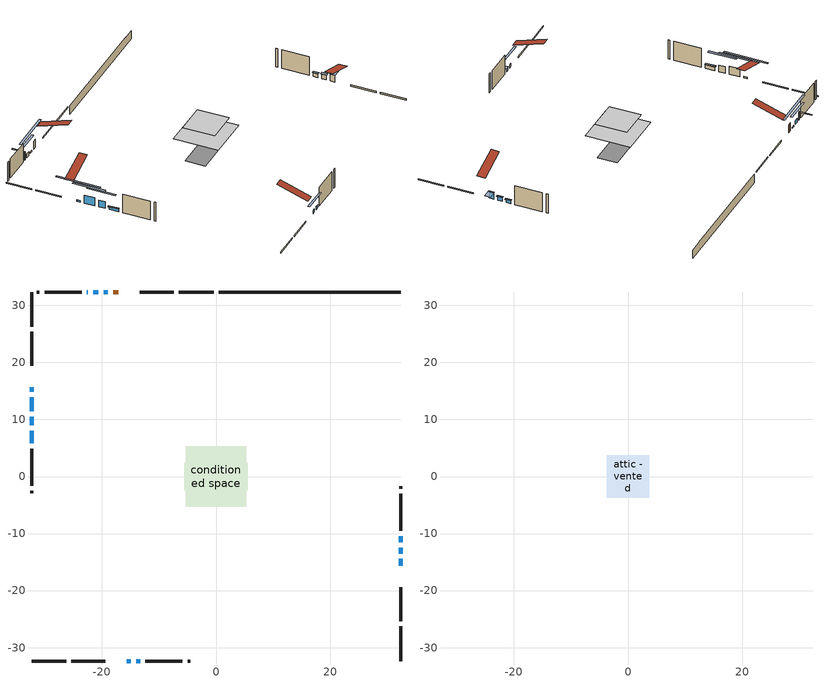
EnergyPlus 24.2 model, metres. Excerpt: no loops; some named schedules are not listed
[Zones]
conditioned space
 floor adiabatic (AdiabaticFloorConstruction): -5.27,-5.27 -5.27,5.27 5.27,5.27 5.27,-5.27 z2.9
 floor foundation (Slab1 construction): -5.59,-2.38 -5.59,2.38 5.59,2.38 5.59,-2.38 z-1.75
 wall outside (RimJoist1 construction): -0.43,32.35 -6.49,32.35 / -32.35,-32.35 -26.29,-32.35 / -32.35,32.35 -32.35,26.29 / 32.35,-32.35 32.35,-26.29 z0.46:0.76
 wall outside (RimJoist2 construction): -7.42,32.35 -13.39,32.35 / -25.36,-32.35 -19.39,-32.35 / -32.35,25.36 -32.35,19.39 / 32.35,-25.36 32.35,-19.39 z0.46:0.76
 wall outside (AdiabaticWallConstruction 1): -17.16,32.35 -18.02,32.35 z0.46:2.49
 wall outside (AdiabaticWallConstruction): 32.35,-15.62 32.35,-14.45 z0.46:2.19; 32.35,-13.52 32.35,-12.46 z0.46:1.58; -18.95,32.35 -19.71,32.35 / -32.35,15.62 -32.35,14.86 z0.46:0.82; -20.64,32.35 -21.55,32.35 z0.46:1.45; -15.62,-32.35 -14.91,-32.35 z0.46:1.28; -32.35,13.93 -32.35,11.44 z0.46:2.54; -32.35,10.51 -32.35,8.99 z0.46:2.14; -22.48,32.35 -22.64,32.35 z0.46:2.47; 32.35,-11.53 32.35,-10.46 z0.46:1.38; -13.98,-32.35 -13.32,-32.35 z0.46:1.12; -32.35,8.06 -32.35,5.82 z0.46:1.27
 wall outside (Wall1 construction): -23.56,32.35 -30.05,32.35 / -12.39,-32.35 -5.9,-32.35 / -32.35,4.89 -32.35,-1.6 / 32.35,-9.53 32.35,-3.04 z0.46:5.34
 wall outside (Wall3 construction): -30.98,32.35 -31.42,32.35 / -4.97,-32.35 -4.53,-32.35 / -32.35,-2.53 -32.35,-2.96 / 32.35,-2.12 32.35,-1.68 z0.46:5.34
 wall foundation (FoundationWall1 construction): 0.5,32.35,-1.75 0.5,32.35,0.46 29.16,32.35,0.46 29.16,32.35,0.29 32.35,32.35,0.29 32.35,32.35,-1.75
 window (WindowConstruction): 32.35,-15.62 32.35,-14.45 z0.46:2.19
 window (WindowConstruction 9): 32.35,-13.52 32.35,-12.46 z0.46:1.58
 window (WindowConstruction 10): -18.95,32.35 -19.71,32.35 z0.46:0.82
 window (WindowConstruction 11): -32.35,15.62 -32.35,14.86 z0.46:0.82
 window (WindowConstruction 1): -20.64,32.35 -21.55,32.35 z0.46:1.45
 window (WindowConstruction 2): -15.62,-32.35 -14.91,-32.35 z0.46:1.27
 window (WindowConstruction 3): -32.35,13.93 -32.35,11.44 z0.46:2.54
 window (WindowConstruction 4): -32.35,10.51 -32.35,8.99 z0.46:2.14
 window (WindowConstruction 5): -22.48,32.35 -22.63,32.35 z0.46:2.47
 window (WindowConstruction 6): 32.35,-11.53 32.35,-10.46 z0.46:1.37
 window (WindowConstruction 7): -13.98,-32.35 -13.32,-32.35 z0.46:1.12
 window (WindowConstruction 8): -32.35,8.06 -32.35,5.82 z0.46:1.27
 door (Door): -17.16,32.35 -18.02,32.35 z0.46:2.49
 ceiling adiabatic (AdiabaticFloorConstruction): 5.27,-5.27 5.27,5.27 -5.27,5.27 -5.27,-5.27 z2.9
attic - vented
 floor to conditioned space (Floor1 construction Reversed): -3.73,-3.73 -3.73,3.73 3.73,3.73 3.73,-3.73 z5.34
 roof outside (Roof1 construction): -16.23,32.35,5.34 -16.23,25.09,7.76 -14.32,25.09,7.76 -14.32,32.35,5.34; -16.55,-32.35,5.34 -16.55,-25.09,7.76 -18.46,-25.09,7.76 -18.46,-32.35,5.34; -32.35,16.55,5.34 -25.09,16.55,7.76 -25.09,18.46,7.76 -32.35,18.46,5.34; 32.35,-16.55,5.34 25.09,-16.55,7.76 25.09,-18.46,7.76 32.35,-18.46,5.34
shading: 32.35,-14.37 32.35,-15.7 34.46,-15.7 34.46,-14.37 z2.27; 32.35,-12.31 32.35,-13.67 32.81,-13.67 32.81,-12.31 z1.73; -24.56,32.35 -14.1,32.35 -14.1,32.81 -24.56,32.81 z5.67; -32.35,10.01 -32.35,20.47 -32.81,20.47 -32.81,10.01 z5.67; -24.17,32.35 -18.02,32.35 -18.02,32.81 -24.17,32.81 z4.07; -12.26,-32.35 -18.27,-32.35 -18.27,-32.81 -12.26,-32.81 z3.92; -32.35,8.82 -32.35,16.55 -32.81,16.55 -32.81,8.82 z5.16; -32.35,6.37 -32.35,13.13 -32.81,13.13 -32.81,6.37 z4.76; -22.71,32.35 -22.4,32.35 -22.4,35.4 -22.71,35.4 z2.54; 32.35,-10.31 32.35,-11.68 32.81,-11.68 32.81,-10.31 z1.52; -13.17,-32.35 -14.13,-32.35 -14.13,-32.81 -13.17,-32.81 z1.27; -32.35,5.67 -32.35,8.21 -32.81,8.21 -32.81,5.67 z1.42
[Building]
Building 1: Terrain=Suburbs
[Site:Location]
Toronto City Centre_ON: Latitude {deg}=43.63; Longitude {deg}=-79.39; Time Zone {hr}=-5; Elevation {m}=77; Keep Site Location Information=Yes
[Site:GroundTemperature:Shallow]
5.01852, 3.26908, 3.12898, 3.95918, 7.29196, 10.6092, 13.4851, 15.3069, 15.4617, 13.9799, 11.1774, 7.9619
[Site:WaterMainsTemperature]
Calculation Method=Schedule; Temperature Schedule=mains temperature schedule
[Material] Roughness=Rough; Thermal Absorptance=0.9
Name | Thickness {m} | Conductivity {W/m-K} | Density {kg/m3} | Specific Heat {J/kg-K} | Solar Absorptance | Visible Absorptance
asphalt or fiberglass shingles | 0.00635 | 0.162714 | 1121.4 | 1465.45 | 0.4 | 0.4
ceiling loosefill ins | 0.169333 | 0.0480833 | 16.02 | 1046.75 | 0.7 | 0.7
ceiling stud and cavity | 0.1397 | 0.14885 | 65.682 | 1177.47 | 0.7 | 0.7
concrete 4.0 in. | 0.1016 | 1.803125 | 2242.8 | 837.4 | 0.7 | 0.7
concrete 8.0 in. | 0.2032 | 1.803125 | 2242.8 | 837.4 | 0.7 | 0.7
door material | 0.04445 | 0.053851 | 512.64 | 1214.23 | 0.7 | 0.7
exterior vertical ins | 0.0301356 | 0.029427 | 32.04 | 1214.23 | 0.7 | 0.7
floor covering | 0.0127 | 0.0433444 | 54.468 | 1339.84 | 0.6 | 0.6
floor rigid ins; wall rigid ins | 0.512978 | 0.029427 | 32.04 | 1214.23 | 0.7 | 0.7
floor stud and cavity | 0.1397 | 1.75129 | 37.0049 | 1207.88 | 0.7 | 0.7
furniture material conditioned space 1 | 0.1524 | 0.115458 | 640.8 | 1214.23 | 0.6 | 0.6
gypsum board | 0.0127 | 0.160291 | 801 | 837.4 | 0.6 | 0.6
gypsum board 1 | 0.0127 | 0.160291 | 801 | 837.4 | 0.7 | 0.7
osb sheathing 0.5 in. | 0.0127 | 0.115458 | 512.64 | 1214.23 | 0.7 | 0.7
osb sheathing 0.75 in. | 0.01905 | 0.115458 | 512.64 | 1214.23 | 0.7 | 0.7
osb sheathing 2.0 in. | 0.0508 | 0.115458 | 512.64 | 1214.23 | 0.7 | 0.7
rim joist stud and cavity | 0.0508 | 0.0451784 | 125.044 | 1163.47 | 0.6 | 0.6
rim joist stud and cavity 1 | 0.0508 | 0.0379815 | 125.044 | 1163.47 | 0.6 | 0.6
wall stud and cavity | 0.1397 | 0.0823866 | 139.0536 | 1170.24 | 0.7 | 0.7
wall stud and cavity 1 | 0.1397 | 0.103037 | 139.0536 | 1170.24 | 0.7 | 0.7
wall stud and cavity 2 | 0.0889 | 0.380278 | 52.3479 | 1209.89 | 0.7 | 0.7
wall stud and cavity 3 | 0.0889 | 0.391764 | 83.0341 | 1211.67 | 0.7 | 0.7
wood siding | 0.0254 | 0.102417 | 544.68 | 1172.36 | 0.4 | 0.4
wood siding 1; wood siding 2; wood siding 3 | 0.0254 | 0.102417 | 544.68 | 1172.36 | 0.7 | 0.7
[WindowMaterial:SimpleGlazingSystem]
Name | U-Factor {W/m2-K} | Solar Heat Gain Coefficient
WindowMaterial | 2.90827 | 0.68
WindowMaterial 1 | 4.93589 | 0.6
WindowMaterial 10 | 4.87116 | 0.6
WindowMaterial 2 | 2.972433 | 0.61
WindowMaterial 3 | 3.73953 | 0.69
WindowMaterial 4 | 2.89692 | 0.69
WindowMaterial 5 | 3.21545 | 0.36
WindowMaterial 6 | 3.30346 | 0.64
WindowMaterial 7 | 2.99003 | 0.59
WindowMaterial 8 | 2.853195 | 0.63
WindowMaterial 9 | 3.30232 | 0.66
[Construction]
AdiabaticFloorConstruction: floor stud and cavity, floor rigid ins, osb sheathing 0.75 in., floor covering
AdiabaticWallConstruction: wood siding 2, wall rigid ins, wall stud and cavity 2, gypsum board
AdiabaticWallConstruction 1: wood siding 3, wall rigid ins, wall stud and cavity 2, gypsum board
Door: door material
Floor1 construction Reversed: gypsum board, ceiling stud and cavity, ceiling loosefill ins
FoundationWall1 construction: concrete 8.0 in., gypsum board 1
furniture construction conditioned space 1: furniture material conditioned space 1
PartitionWallConstruction: gypsum board, wall stud and cavity 3, gypsum board
RimJoist1 construction: wood siding 1, osb sheathing 2.0 in., rim joist stud and cavity
RimJoist2 construction: wood siding 1, osb sheathing 2.0 in., rim joist stud and cavity 1
Roof1 construction: asphalt or fiberglass shingles
Slab1 construction: concrete 4.0 in.
Wall1 construction: wood siding, osb sheathing 0.5 in., wall stud and cavity, gypsum board
Wall3 construction: wood siding, osb sheathing 0.5 in., wall stud and cavity 1, gypsum board
WindowConstruction: WindowMaterial
WindowConstruction 1: WindowMaterial 1
WindowConstruction 10; WindowConstruction 11: WindowMaterial 10
WindowConstruction 2: WindowMaterial 2
WindowConstruction 3: WindowMaterial 3
WindowConstruction 4: WindowMaterial 4
WindowConstruction 5: WindowMaterial 5
WindowConstruction 6: WindowMaterial 6
WindowConstruction 7: WindowMaterial 7
WindowConstruction 8: WindowMaterial 8
WindowConstruction 9: WindowMaterial 9
[Zone] Multiplier=1; Part of Total Floor Area=Yes
Name | Volume {m3}
attic - vented | 21.7974
conditioned space | 412.7
[Space]
Name | Zone | Volume {m3}
attic - vented 1 | attic - vented | 21.7974
conditioned space 1 | conditioned space | 412.7
[ZoneInfiltration:EffectiveLeakageArea]
infil attic - vented 1: Zone or Space=attic - vented 1; Schedule=Always On Discrete; Effective Air Leakage Area {cm2}=2337.26; Stack Coefficient=0.000168209; Wind Coefficient=8.76283e-06
[ZoneMixing]
whole house fan mix: Zone or Space=attic - vented; Schedule=Always On Continuous; Design Flow Rate Calculation Method=Flow/Zone; Design Flow Rate {m3/s}=0; Source Zone or Space=conditioned space
[SurfaceProperty:ExposedFoundationPerimeter]
Slab1: Exposed Perimeter Calculation Method=TotalExposedPerimeter; Total Exposed Perimeter {m}=31.853
[InternalMass] Zone or ZoneList=conditioned space; Space or SpaceList=conditioned space 1
Name | Construction | Surface Area {m2}
furniture mass conditioned space 1 | furniture construction conditioned space 1 | 65.6399
partition wall mass | PartitionWallConstruction | 164.1
[Lights]
interior lighting: Zone or ZoneList or Space or SpaceList=conditioned space 1; Schedule=interior lighting schedule; Design Level Calculation Method=LightingLevel; Lighting Level {W}=343.2; Return Air Fraction=0; Fraction Radiant=0.6; Fraction Visible=0.2; Fraction Replaceable=1
[People]
occupants: Zone or ZoneList or Space or SpaceList=conditioned space 1; Number of People Schedule=occupants schedule; Number of People Calculation Method=People; Number of People=3; Fraction Radiant=0.314171; Sensible Heat Fraction=0.56303; Activity Level Schedule=occupants activity schedule; Carbon Dioxide Generation Rate {m3/s-W}=0; Enable ASHRAE 55 Comfort Warnings=No; Mean Radiant Temperature Calculation Type=EnclosureAveraged
[ElectricEquipment] Zone or ZoneList or Space or SpaceList=conditioned space 1; Design Level Calculation Method=EquipmentLevel
Name | Schedule | Design Level {W} | Fraction Latent | Fraction Radiant | Fraction Lost
clothes dryer | clothes dryer schedule | 140.772 | 0.015 | 0.081 | 0.85
clothes washer | clothes washer schedule | 32.1985 | 0.03 | 0.162 | 0.7
cooking range | cooking range schedule | 215.147 | 0.08 | 0.432 | 0.2
dishwasher | dishwasher schedule | 66.8632 | 0.3 | 0.18 | 0.4
fridge | fridge schedule | 72.9452 | 0 | 0.6 | 0
mech vent house fan | mech vent house fan schedule | 0 | 0 | 0 | 1
mech vent house fan cfis | mech vent house fan cfis schedule | 0 | 0 | 0 | 0
misc plug loads | misc plug loads schedule | 494.7 | 0.045 | 0.513 | 0.1
whole house fan | Always On Discrete | 0 | 0 | 0 | 1
[OtherEquipment] Zone or ZoneList or Space or SpaceList=conditioned space 1; Design Level Calculation Method=EquipmentLevel
Name | Fuel Type | Schedule | Design Level {W} | Fraction Latent | Fraction Radiant | Fraction Lost
clothes dryer 1 | Electricity | clothes dryer schedule | 0 | 0.015 | 0.081 | 0.85
cooking range 1 | Electricity | cooking range schedule | 0 | 0.08 | 0.432 | 0.2
general water use latent | None | general water use schedule | 62.594 | 1 | 0 | 0
general water use sensible | None | general water use schedule | -61.6891 | 0 | 0.6 | 0
mech vent house fan latent load | None | Always On Discrete | 0 | 1 | 0 | 0
mech vent house fan sensible load | None | Always On Discrete | 0 | 0 | 0 | 0
water heater energy adjustment1 | NaturalGas | Always On Discrete | 0.01 | 0 | 0 | 1
[ZoneInfiltration:DesignFlowRate] Zone or ZoneList or Space or SpaceList=conditioned space 1; Schedule=Always On Discrete; Design Flow Rate Calculation Method=Flow/Zone; Design Flow Rate {m3/s}=0
infil flow; natural vent flow; whole house fan flow
[AvailabilityManager:Scheduled]
central ac and furnace airloop Availability Manager: Schedule=Always On Discrete
[Foundation:Kiva]
Foundation Kiva 1: Initial Indoor Air Temperature {C}=18; Wall Height Above Grade {m}=0.460004; Wall Depth Below Slab {m}=0.2032; Custom Block Material Name 1=exterior vertical ins; Custom Block Depth 1 {m}=2.21001; Custom Block X Position 1 {m}=0.2159; Custom Block Z Position 1 {m}=0
[Foundation:Kiva:Settings]
Soil Conductivity {W/m-K}=0.849921; Soil Density {kg/m3}=1842.3; Soil Specific Heat {J/kg-K}=418.7; Ground Solar Absorptivity=0.9; Ground Thermal Absorptivity=0.9; Ground Surface Roughness {m}=0.03; Far-Field Width {m}=40; Deep-Ground Boundary Condition=ZeroFlux; Deep-Ground Depth {m}=40; Minimum Cell Dimension {m}=0.2; Maximum Cell Growth Coefficient=3; Simulation Timestep=Timestep
[Exterior:Lights]
exterior lighting: Schedule=exterior lighting schedule; Design Level {W}=75.6
[EnergyManagementSystem:GlobalVariable]
central_ac_and_furnace_airloop_Fan_RTF
infil_program_Qfan
infil_program_Qinf
natural_vent_program_Qnv
natural_vent_program_Qwhf
[EnergyManagementSystem:Sensor]
Name | Output:Variable or Output:Meter Index Key | Output:Variable or Output:Meter
airflow_gain | infil flow | Infiltration Sensible Heat Gain Energy
airflow_gain_1 | natural vent flow | Infiltration Sensible Heat Gain Energy
airflow_gain_2 | whole house fan flow | Infiltration Sensible Heat Gain Energy
airflow_loss | infil flow | Infiltration Sensible Heat Loss Energy
airflow_loss_1 | natural vent flow | Infiltration Sensible Heat Loss Energy
airflow_loss_2 | whole house fan flow | Infiltration Sensible Heat Loss Energy
clg_load_cond |  | Cooling:EnergyTransfer:Zone:CONDITIONED SPACE
clg_sp_s; clg_sp_s_1 | cooling setpoint | Schedule Value
clothes_dryer_exhaust_0_sch_s | clothes dryer exhaust 0 schedule | Schedule Value
cool_season | cooling season schedule | Schedule Value
htg_load_cond |  | Heating:EnergyTransfer:Zone:CONDITIONED SPACE
htg_sp_s; htg_sp_s_1 | heating setpoint | Schedule Value
ig_ee_conv | clothes dryer | Electric Equipment Convective Heating Energy
ig_ee_conv_2 | cooking range | Electric Equipment Convective Heating Energy
ig_ee_conv_4 | fridge | Electric Equipment Convective Heating Energy
ig_ee_conv_5 | misc plug loads | Electric Equipment Convective Heating Energy
ig_ee_conv_6 | whole house fan | Electric Equipment Convective Heating Energy
ig_ee_rad | clothes dryer | Electric Equipment Radiant Heating Energy
ig_ee_rad_2 | cooking range | Electric Equipment Radiant Heating Energy
ig_ee_rad_4 | fridge | Electric Equipment Radiant Heating Energy
ig_ee_rad_5 | misc plug loads | Electric Equipment Radiant Heating Energy
ig_ee_rad_6 | whole house fan | Electric Equipment Radiant Heating Energy
ig_lgt_conv | interior lighting | Lights Convective Heating Energy
ig_lgt_rad | interior lighting | Lights Radiant Heating Energy
ig_lgt_vis | interior lighting | Lights Visible Radiation Heating Energy
ig_oe_conv | clothes dryer 1 | Other Equipment Convective Heating Energy
ig_oe_conv_1 | cooking range 1 | Other Equipment Convective Heating Energy
ig_oe_conv_2 | general water use latent | Other Equipment Convective Heating Energy
ig_oe_conv_3 | general water use sensible | Other Equipment Convective Heating Energy
ig_oe_conv_4 | water heater energy adjustment1 | Other Equipment Convective Heating Energy
ig_oe_rad | clothes dryer 1 | Other Equipment Radiant Heating Energy
ig_oe_rad_1 | cooking range 1 | Other Equipment Radiant Heating Energy
ig_oe_rad_2 | general water use latent | Other Equipment Radiant Heating Energy
ig_oe_rad_3 | general water use sensible | Other Equipment Radiant Heating Energy
ig_oe_rad_4 | water heater energy adjustment1 | Other Equipment Radiant Heating Energy
ig_ppl_conv | occupants | People Convective Heating Energy
ig_ppl_rad | occupants | People Radiant Heating Energy
im_conv | furniture mass conditioned space 1 | Surface Inside Face Convection Heat Gain Energy
im_conv_1 | partition wall mass | Surface Inside Face Convection Heat Gain Energy
im_ig | furniture mass conditioned space 1 | Surface Inside Face Internal Gains Radiation Heat Gain Energy
im_ig_1 | partition wall mass | Surface Inside Face Internal Gains Radiation Heat Gain Energy
im_lgt | furniture mass conditioned space 1 | Surface Inside Face Lights Radiation Heat Gain Energy
im_lgt_1 | partition wall mass | Surface Inside Face Lights Radiation Heat Gain Energy
im_sol | furniture mass conditioned space 1 | Surface Inside Face Solar Radiation Heat Gain Energy
im_sol_1 | partition wall mass | Surface Inside Face Solar Radiation Heat Gain Energy
im_surf | furniture mass conditioned space 1 | Surface Inside Face Net Surface Thermal Radiation Heat Gain Energy
im_surf_1 | partition wall mass | Surface Inside Face Net Surface Thermal Radiation Heat Gain Energy
mv_conv | mech vent house fan | Electric Equipment Convective Heating Energy
mv_conv_1 | mech vent house fan cfis | Electric Equipment Convective Heating Energy
mv_conv_2 | mech vent house fan latent load | Other Equipment Convective Heating Energy
mv_conv_3 | mech vent house fan sensible load | Other Equipment Convective Heating Energy
mv_rad | mech vent house fan | Electric Equipment Radiant Heating Energy
mv_rad_1 | mech vent house fan cfis | Electric Equipment Radiant Heating Energy
mv_rad_2 | mech vent house fan latent load | Other Equipment Radiant Heating Energy
mv_rad_3 | mech vent house fan sensible load | Other Equipment Radiant Heating Energy
natural_vent_s | natural vent schedule | Schedule Value
out_pb_s |  | Site Outdoor Air Barometric Pressure
out_wt_s |  | Site Outdoor Air Humidity Ratio
site_vw_s |  | Site Wind Speed
ss_back_out | Window1 | Surface Window Shortwave from Zone Back Out Window Heat Transfer Rate
ss_back_out_1 | Window11 | Surface Window Shortwave from Zone Back Out Window Heat Transfer Rate
ss_back_out_10 | Window8 | Surface Window Shortwave from Zone Back Out Window Heat Transfer Rate
ss_back_out_11 | Window9 | Surface Window Shortwave from Zone Back Out Window Heat Transfer Rate
ss_back_out_2 | Window12 | Surface Window Shortwave from Zone Back Out Window Heat Transfer Rate
ss_back_out_3 | Window13 | Surface Window Shortwave from Zone Back Out Window Heat Transfer Rate
ss_back_out_4 | Window2 | Surface Window Shortwave from Zone Back Out Window Heat Transfer Rate
ss_back_out_5 | Window3 | Surface Window Shortwave from Zone Back Out Window Heat Transfer Rate
ss_back_out_6 | Window4 | Surface Window Shortwave from Zone Back Out Window Heat Transfer Rate
ss_back_out_7 | Window5 | Surface Window Shortwave from Zone Back Out Window Heat Transfer Rate
ss_back_out_8 | Window6 | Surface Window Shortwave from Zone Back Out Window Heat Transfer Rate
ss_back_out_9 | Window7 | Surface Window Shortwave from Zone Back Out Window Heat Transfer Rate
ss_conv | Door1 | Surface Inside Face Convection Heat Gain Energy
ss_conv_1 | Window1 | Surface Inside Face Convection Heat Gain Energy
ss_conv_10 | Window7 | Surface Inside Face Convection Heat Gain Energy
ss_conv_11 | Window8 | Surface Inside Face Convection Heat Gain Energy
ss_conv_12 | Window9 | Surface Inside Face Convection Heat Gain Energy
ss_conv_2 | Window11 | Surface Inside Face Convection Heat Gain Energy
ss_conv_3 | Window12 | Surface Inside Face Convection Heat Gain Energy
ss_conv_4 | Window13 | Surface Inside Face Convection Heat Gain Energy
ss_conv_5 | Window2 | Surface Inside Face Convection Heat Gain Energy
ss_conv_6 | Window3 | Surface Inside Face Convection Heat Gain Energy
ss_conv_7 | Window4 | Surface Inside Face Convection Heat Gain Energy
ss_conv_8 | Window5 | Surface Inside Face Convection Heat Gain Energy
ss_conv_9 | Window6 | Surface Inside Face Convection Heat Gain Energy
ss_ig | Door1 | Surface Inside Face Internal Gains Radiation Heat Gain Energy
ss_ig_1 | Window1 | Surface Inside Face Internal Gains Radiation Heat Gain Energy
ss_ig_10 | Window7 | Surface Inside Face Internal Gains Radiation Heat Gain Energy
ss_ig_11 | Window8 | Surface Inside Face Internal Gains Radiation Heat Gain Energy
ss_ig_12 | Window9 | Surface Inside Face Internal Gains Radiation Heat Gain Energy
ss_ig_2 | Window11 | Surface Inside Face Internal Gains Radiation Heat Gain Energy
ss_ig_3 | Window12 | Surface Inside Face Internal Gains Radiation Heat Gain Energy
ss_ig_4 | Window13 | Surface Inside Face Internal Gains Radiation Heat Gain Energy
ss_ig_5 | Window2 | Surface Inside Face Internal Gains Radiation Heat Gain Energy
ss_ig_6 | Window3 | Surface Inside Face Internal Gains Radiation Heat Gain Energy
ss_ig_7 | Window4 | Surface Inside Face Internal Gains Radiation Heat Gain Energy
ss_ig_8 | Window5 | Surface Inside Face Internal Gains Radiation Heat Gain Energy
ss_ig_9 | Window6 | Surface Inside Face Internal Gains Radiation Heat Gain Energy
ss_lgt | Door1 | Surface Inside Face Lights Radiation Heat Gain Energy
ss_sol | Door1 | Surface Inside Face Solar Radiation Heat Gain Energy
ss_surf | Door1 | Surface Inside Face Net Surface Thermal Radiation Heat Gain Energy
ss_surf_1 | Window1 | Surface Inside Face Net Surface Thermal Radiation Heat Gain Energy
ss_surf_10 | Window7 | Surface Inside Face Net Surface Thermal Radiation Heat Gain Energy
ss_surf_11 | Window8 | Surface Inside Face Net Surface Thermal Radiation Heat Gain Energy
ss_surf_12 | Window9 | Surface Inside Face Net Surface Thermal Radiation Heat Gain Energy
ss_surf_2 | Window11 | Surface Inside Face Net Surface Thermal Radiation Heat Gain Energy
ss_surf_3 | Window12 | Surface Inside Face Net Surface Thermal Radiation Heat Gain Energy
ss_surf_4 | Window13 | Surface Inside Face Net Surface Thermal Radiation Heat Gain Energy
ss_surf_5 | Window2 | Surface Inside Face Net Surface Thermal Radiation Heat Gain Energy
ss_surf_6 | Window3 | Surface Inside Face Net Surface Thermal Radiation Heat Gain Energy
ss_surf_7 | Window4 | Surface Inside Face Net Surface Thermal Radiation Heat Gain Energy
ss_surf_8 | Window5 | Surface Inside Face Net Surface Thermal Radiation Heat Gain Energy
ss_surf_9 | Window6 | Surface Inside Face Net Surface Thermal Radiation Heat Gain Energy
ss_trans_in | Window1 | Surface Window Transmitted Solar Radiation Rate
ss_trans_in_1 | Window11 | Surface Window Transmitted Solar Radiation Rate
ss_trans_in_10 | Window8 | Surface Window Transmitted Solar Radiation Rate
ss_trans_in_11 | Window9 | Surface Window Transmitted Solar Radiation Rate
ss_trans_in_2 | Window12 | Surface Window Transmitted Solar Radiation Rate
ss_trans_in_3 | Window13 | Surface Window Transmitted Solar Radiation Rate
ss_trans_in_4 | Window2 | Surface Window Transmitted Solar Radiation Rate
ss_trans_in_5 | Window3 | Surface Window Transmitted Solar Radiation Rate
ss_trans_in_6 | Window4 | Surface Window Transmitted Solar Radiation Rate
ss_trans_in_7 | Window5 | Surface Window Transmitted Solar Radiation Rate
ss_trans_in_8 | Window6 | Surface Window Transmitted Solar Radiation Rate
ss_trans_in_9 | Window7 | Surface Window Transmitted Solar Radiation Rate
ss_trans_out | Window1 | Surface Inside Face Initial Transmitted Diffuse Transmitted Out Window Solar Radiation Rate
ss_trans_out_1 | Window11 | Surface Inside Face Initial Transmitted Diffuse Transmitted Out Window Solar Radiation Rate
ss_trans_out_10 | Window8 | Surface Inside Face Initial Transmitted Diffuse Transmitted Out Window Solar Radiation Rate
ss_trans_out_11 | Window9 | Surface Inside Face Initial Transmitted Diffuse Transmitted Out Window Solar Radiation Rate
ss_trans_out_2 | Window12 | Surface Inside Face Initial Transmitted Diffuse Transmitted Out Window Solar Radiation Rate
ss_trans_out_3 | Window13 | Surface Inside Face Initial Transmitted Diffuse Transmitted Out Window Solar Radiation Rate
ss_trans_out_4 | Window2 | Surface Inside Face Initial Transmitted Diffuse Transmitted Out Window Solar Radiation Rate
ss_trans_out_5 | Window3 | Surface Inside Face Initial Transmitted Diffuse Transmitted Out Window Solar Radiation Rate
ss_trans_out_6 | Window4 | Surface Inside Face Initial Transmitted Diffuse Transmitted Out Window Solar Radiation Rate
ss_trans_out_7 | Window5 | Surface Inside Face Initial Transmitted Diffuse Transmitted Out Window Solar Radiation Rate
ss_trans_out_8 | Window6 | Surface Inside Face Initial Transmitted Diffuse Transmitted Out Window Solar Radiation Rate
ss_trans_out_9 | Window7 | Surface Inside Face Initial Transmitted Diffuse Transmitted Out Window Solar Radiation Rate
s_conv | Floor1 | Surface Inside Face Convection Heat Gain Energy
s_conv_1 | FoundationWall1 | Surface Inside Face Convection Heat Gain Energy
s_conv_10 | RimJoist2:270 | Surface Inside Face Convection Heat Gain Energy
s_conv_11 | RimJoist2:90 | Surface Inside Face Convection Heat Gain Energy
s_conv_12 | Slab1 | Surface Inside Face Convection Heat Gain Energy
s_conv_13 | Wall1:0 | Surface Inside Face Convection Heat Gain Energy
s_conv_14 | Wall1:180 | Surface Inside Face Convection Heat Gain Energy
s_conv_15 | Wall1:270 | Surface Inside Face Convection Heat Gain Energy
s_conv_16 | Wall1:90 | Surface Inside Face Convection Heat Gain Energy
s_conv_17 | Wall3:0 | Surface Inside Face Convection Heat Gain Energy
s_conv_18 | Wall3:180 | Surface Inside Face Convection Heat Gain Energy
s_conv_19 | Wall3:270 | Surface Inside Face Convection Heat Gain Energy
